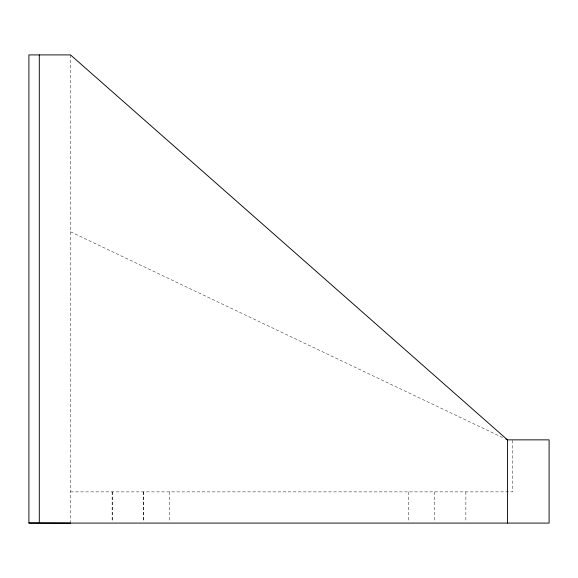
<?xml version="1.0" encoding="UTF-8"?>
<svg xmlns="http://www.w3.org/2000/svg" width="578" height="578" viewBox="0 0 578 578"><rect width="100%" height="100%" fill="white"/><g stroke="black" fill="none" stroke-linecap="round" stroke-linejoin="round"><path stroke-width="0.43" stroke-dasharray="2.89 2.17" d="M70.516 491.878L512.686 491.878L512.686 439.858M70.516 231.778L502.593 437.532M465.868 491.878L465.868 522.201M434.656 491.878L434.656 522.201M408.646 491.878L408.646 522.201M169.354 491.878L169.354 522.201M143.344 491.878L143.344 522.201M143.221 491.878L143.221 522.201M112.255 491.878L112.255 522.201M112.132 491.878L112.132 522.201M70.516 54.91L70.516 523.09"/><path stroke-width="0.87" d="M28.9 522.96L70.516 523.09M505.851 439.085L507.484 439.858L549.1 439.858L549.1 523.09L28.9 523.09L28.9 54.91L70.516 54.91L507.484 439.858L507.484 523.09M39.304 54.91L39.304 522.96"/></g></svg>
